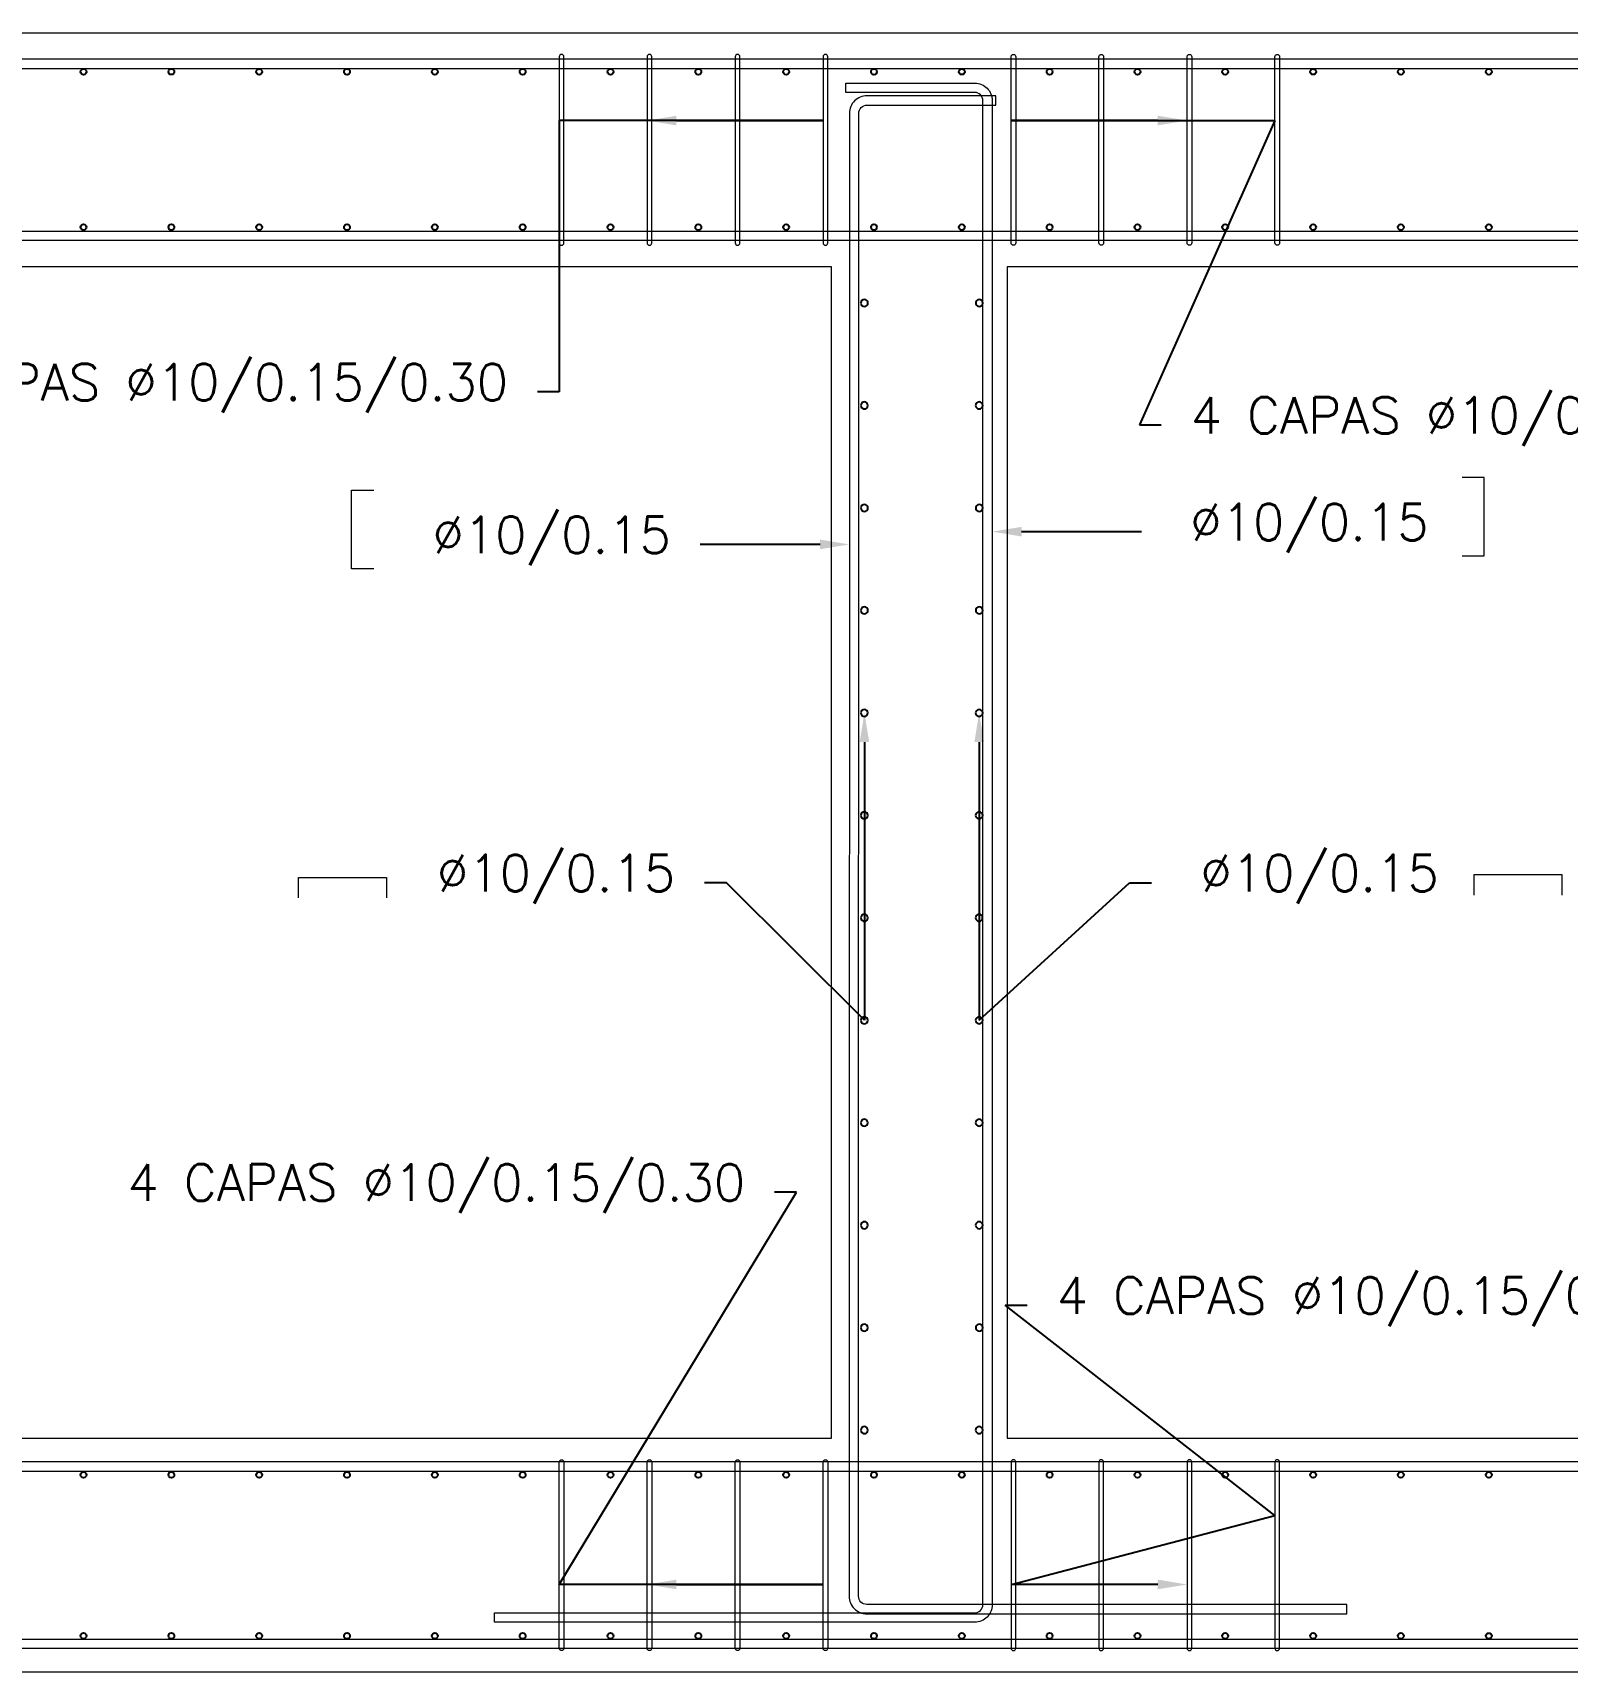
# Model space of a CAD drawing. Header units: metres. Extents: x 1291 to 1536, y 1774 to 1932.
# Drawn here: x 1347.952 to 1350.573, y 1790.194 to 1792.994 of the extents above; entities that cross this region are included whole.
import ezdxf
from ezdxf import colors
from ezdxf.entities.mleader import LeaderData, LeaderLine
from ezdxf.math import Vec2, Vec3

# ---------------------------------------------------------------- set-up
doc = ezdxf.new("R2010")
doc.units = ezdxf.units.M
doc.layers.add('Des', color=4, linetype='Continuous', lineweight=20)
doc.layers.add('YPSOM_ARMADURAS', color=164, linetype='Continuous')
doc.styles.add('YPSOM-TEXTO', font='romans.shx')

# ---------------------------------------------------------------- blocks, each defined once
blk = doc.blocks.new('*U142')
at = {"layer": 'YPSOM_ARMADURAS'}
blk.add_circle((0, 0), 0.005, dxfattribs=at)
blk = doc.blocks.new('*U143')
at = {"layer": 'Des', "color": 0, "linetype": 'ByBlock', "lineweight": -2, "transparency": 16777216}
for p in [(-2.3364, -1.3532), (-2.4662, -1.4284), (-2.596, -1.5035), (-2.7258, -1.5787), (-2.8556, -1.6539), (-2.9854, -1.7291), (-3.1152, -1.8042), (-3.245, -1.8794), (-3.3748, -1.9546), (-3.5046, -2.0298), (-3.6344, -2.105), (-3.7642, -2.1801), (-3.894, -2.2553), (-4.0238, -2.3305), (-4.1536, -2.4057), (-4.2834, -2.4808), (-4.4133, -2.556)]:
    blk.add_blockref('*U142', p, dxfattribs=at)
blk = doc.blocks.new('*U138')
at = {"layer": 'YPSOM_ARMADURAS'}
blk.add_circle((0, 0), 0.005, dxfattribs=at)
blk = doc.blocks.new('*U139')
at = {"layer": 'Des', "color": 0, "linetype": 'ByBlock', "lineweight": -2, "transparency": 16777216}
for p in [(-2.3364, -1.3532), (-2.4662, -1.4284), (-2.596, -1.5035), (-2.7258, -1.5787), (-2.8556, -1.6539), (-2.9854, -1.7291), (-3.1152, -1.8042), (-3.245, -1.8794), (-3.3748, -1.9546), (-3.5046, -2.0298), (-3.6344, -2.105), (-3.7642, -2.1801), (-3.894, -2.2553), (-4.0238, -2.3305), (-4.1536, -2.4057), (-4.2834, -2.4808), (-4.4133, -2.556)]:
    blk.add_blockref('*U138', p, dxfattribs=at)
blk = doc.blocks.new('*U140')
at = {"layer": 'YPSOM_ARMADURAS'}
blk.add_circle((0, 0), 0.005, dxfattribs=at)
blk = doc.blocks.new('*U141')
at = {"layer": 'Des', "color": 0, "linetype": 'ByBlock', "lineweight": -2, "transparency": 16777216}
for p in [(-2.3364, -1.3532), (-2.4662, -1.4284), (-2.596, -1.5035), (-2.7258, -1.5787), (-2.8556, -1.6539), (-2.9854, -1.7291), (-3.1152, -1.8042), (-3.245, -1.8794), (-3.3748, -1.9546), (-3.5046, -2.0298), (-3.6344, -2.105), (-3.7642, -2.1801), (-3.894, -2.2553), (-4.0238, -2.3305), (-4.1536, -2.4057), (-4.2834, -2.4808), (-4.4133, -2.556)]:
    blk.add_blockref('*U140', p, dxfattribs=at)
blk = doc.blocks.new('*U210')
at = {"layer": 'YPSOM_ARMADURAS'}
blk.add_circle((0, 0), 0.005, dxfattribs=at)
blk = doc.blocks.new('*U211')
at = {"layer": 'Des', "color": 0, "linetype": 'ByBlock', "lineweight": -2, "transparency": 16777216}
for p in [(-2.3364, -1.3532), (-2.4662, -1.4284), (-2.596, -1.5035), (-2.7258, -1.5787), (-2.8556, -1.6539), (-2.9854, -1.7291), (-3.1152, -1.8042), (-3.245, -1.8794), (-3.3748, -1.9546), (-3.5046, -2.0298), (-3.6344, -2.105), (-3.7642, -2.1801), (-3.894, -2.2553), (-4.0238, -2.3305), (-4.1536, -2.4057), (-4.2834, -2.4808), (-4.4133, -2.556)]:
    blk.add_blockref('*U210', p, dxfattribs=at)
blk = doc.blocks.new('*U208')
at = {"layer": 'YPSOM_ARMADURAS'}
blk.add_circle((0, 0), 0.006, dxfattribs=at)
blk = doc.blocks.new('*U209')
at = {"layer": 'Des', "color": 0, "linetype": 'ByBlock', "lineweight": -2, "transparency": 16777216}
for p in [(0, 0), (0.0877, -0.1514), (0.1754, -0.3029), (0.2631, -0.4543), (0.3508, -0.6057), (0.4385, -0.7572), (0.5262, -0.9086), (0.6139, -1.06), (0.7017, -1.2115), (0.7894, -1.3629), (0.8771, -1.5144), (0.9648, -1.6658)]:
    blk.add_blockref('*U208', p, dxfattribs=at)
blk = doc.blocks.new('*U128')
at = {"layer": 'YPSOM_ARMADURAS'}
blk.add_circle((0, 0), 0.006, dxfattribs=at)
blk = doc.blocks.new('*U129')
at = {"layer": 'Des', "color": 0, "linetype": 'ByBlock', "lineweight": -2, "transparency": 16777216}
for p in [(0, 0), (0.0877, -0.1514), (0.1754, -0.3029), (0.2631, -0.4543), (0.3508, -0.6057), (0.4385, -0.7572), (0.5262, -0.9086), (0.6139, -1.06), (0.7017, -1.2115), (0.7894, -1.3629), (0.8771, -1.5144), (0.9648, -1.6658)]:
    blk.add_blockref('*U128', p, dxfattribs=at)
blk = doc.blocks.new('*U196')
at = {"layer": 'YPSOM_ARMADURAS'}
blk.add_circle((0, 0), 0.005, dxfattribs=at)
blk = doc.blocks.new('*U197')
at = {"layer": 'Des', "color": 0, "linetype": 'ByBlock', "lineweight": -2, "transparency": 16777216}
for p in [(-2.3364, -1.3532), (-2.4662, -1.4284), (-2.596, -1.5035), (-2.7258, -1.5787), (-2.8556, -1.6539), (-2.9854, -1.7291), (-3.1152, -1.8042), (-3.245, -1.8794), (-3.3748, -1.9546), (-3.5046, -2.0298), (-3.6344, -2.105), (-3.7642, -2.1801), (-3.894, -2.2553), (-4.0238, -2.3305), (-4.1536, -2.4057), (-4.2834, -2.4808), (-4.4133, -2.556)]:
    blk.add_blockref('*U196', p, dxfattribs=at)
blk = doc.blocks.new('*U188')
at = {"layer": 'YPSOM_ARMADURAS'}
blk.add_circle((0, 0), 0.005, dxfattribs=at)
blk = doc.blocks.new('*U189')
at = {"layer": 'Des', "color": 0, "linetype": 'ByBlock', "lineweight": -2, "transparency": 16777216}
for p in [(-2.3364, -1.3532), (-2.4662, -1.4284), (-2.596, -1.5035), (-2.7258, -1.5787), (-2.8556, -1.6539), (-2.9854, -1.7291), (-3.1152, -1.8042), (-3.245, -1.8794), (-3.3748, -1.9546), (-3.5046, -2.0298), (-3.6344, -2.105), (-3.7642, -2.1801), (-3.894, -2.2553), (-4.0238, -2.3305), (-4.1536, -2.4057), (-4.2834, -2.4808), (-4.4133, -2.556)]:
    blk.add_blockref('*U188', p, dxfattribs=at)
blk = doc.blocks.new('*U194')
at = {"layer": 'YPSOM_ARMADURAS'}
blk.add_circle((0, 0), 0.005, dxfattribs=at)
blk = doc.blocks.new('*U195')
at = {"layer": 'Des', "color": 0, "linetype": 'ByBlock', "lineweight": -2, "transparency": 16777216}
for p in [(-2.3364, -1.3532), (-2.4662, -1.4284), (-2.596, -1.5035), (-2.7258, -1.5787), (-2.8556, -1.6539), (-2.9854, -1.7291), (-3.1152, -1.8042), (-3.245, -1.8794), (-3.3748, -1.9546), (-3.5046, -2.0298), (-3.6344, -2.105), (-3.7642, -2.1801), (-3.894, -2.2553), (-4.0238, -2.3305), (-4.1536, -2.4057), (-4.2834, -2.4808), (-4.4133, -2.556)]:
    blk.add_blockref('*U194', p, dxfattribs=at)
blk = doc.blocks.new('*U192')
at = {"layer": 'YPSOM_ARMADURAS'}
blk.add_circle((0, 0), 0.005, dxfattribs=at)
blk = doc.blocks.new('*U193')
at = {"layer": 'Des', "color": 0, "linetype": 'ByBlock', "lineweight": -2, "transparency": 16777216}
for p in [(-2.3364, -1.3532), (-2.4662, -1.4284), (-2.596, -1.5035), (-2.7258, -1.5787), (-2.8556, -1.6539), (-2.9854, -1.7291), (-3.1152, -1.8042), (-3.245, -1.8794), (-3.3748, -1.9546), (-3.5046, -2.0298), (-3.6344, -2.105), (-3.7642, -2.1801), (-3.894, -2.2553), (-4.0238, -2.3305), (-4.1536, -2.4057), (-4.2834, -2.4808), (-4.4133, -2.556)]:
    blk.add_blockref('*U192', p, dxfattribs=at)
blk = doc.blocks.new('*U190')
at = {"layer": 'YPSOM_ARMADURAS'}
blk.add_circle((0, 0), 0.006, dxfattribs=at)
blk = doc.blocks.new('*U191')
at = {"layer": 'Des', "color": 0, "linetype": 'ByBlock', "lineweight": -2, "transparency": 16777216}
for p in [(0, 0), (0.0877, -0.1514), (0.1754, -0.3029), (0.2631, -0.4543), (0.3508, -0.6057), (0.4385, -0.7572), (0.5262, -0.9086), (0.6139, -1.06), (0.7017, -1.2115), (0.7894, -1.3629), (0.8771, -1.5144), (0.9648, -1.6658)]:
    blk.add_blockref('*U190', p, dxfattribs=at)
blk = doc.blocks.new('*U178')
at = {"layer": 'YPSOM_ARMADURAS'}
blk.add_circle((0, 0), 0.006, dxfattribs=at)
blk = doc.blocks.new('*U179')
at = {"layer": 'Des', "color": 0, "linetype": 'ByBlock', "lineweight": -2, "transparency": 16777216}
for p in [(0, 0), (0.0877, -0.1514), (0.1754, -0.3029), (0.2631, -0.4543), (0.3508, -0.6057), (0.4385, -0.7572), (0.5262, -0.9086), (0.6139, -1.06), (0.7017, -1.2115), (0.7894, -1.3629), (0.8771, -1.5144), (0.9648, -1.6658)]:
    blk.add_blockref('*U178', p, dxfattribs=at)

msp = doc.modelspace()

# ---------------------------------------------------------------- linework, layer by layer
at = {"layer": 'Des', "color": 9, "elevation": 40.44465}
for points in [[(1345.01682, 1792.99446), (1362.51682, 1792.99446), (1362.51682, 1790.19446), (1345.01682, 1790.19446)], [(1345.01682, 1792.99446), (1362.51682, 1792.99446), (1362.51682, 1790.19446), (1345.01682, 1790.19446)], [(1349.31682, 1790.59446), (1349.31682, 1792.59446), (1345.31682, 1792.59446), (1345.31682, 1790.59446)], [(1349.31682, 1790.59446), (1349.31682, 1792.59446), (1345.31682, 1792.59446), (1345.31682, 1790.59446)], [(1353.61682, 1790.59446), (1353.61682, 1792.59446), (1349.61682, 1792.59446), (1349.61682, 1790.59446)], [(1353.61682, 1790.59446), (1353.61682, 1792.59446), (1349.61682, 1792.59446), (1349.61682, 1790.59446)]]:
    msp.add_lwpolyline(points, close=True, dxfattribs=at)
for points in [[(1348.8597, 1792.63554), (1348.8597, 1792.95354, 1), (1348.8517, 1792.95354), (1348.8517, 1792.63554, 1)], [(1348.8597, 1792.63554), (1348.8597, 1792.95354, 1), (1348.8517, 1792.95354), (1348.8517, 1792.63554, 1)], [(1349.0097, 1792.63554), (1349.0097, 1792.95354, 1), (1349.0017, 1792.95354), (1349.0017, 1792.63554, 1)], [(1349.0097, 1792.63554), (1349.0097, 1792.95354, 1), (1349.0017, 1792.95354), (1349.0017, 1792.63554, 1)], [(1349.16031, 1792.63546), (1349.16031, 1792.95346, 1), (1349.15231, 1792.95346), (1349.15231, 1792.63546, 1)], [(1349.16031, 1792.63546), (1349.16031, 1792.95346, 1), (1349.15231, 1792.95346), (1349.15231, 1792.63546, 1)], [(1349.31031, 1792.63546), (1349.31031, 1792.95346, 1), (1349.30231, 1792.95346), (1349.30231, 1792.63546, 1)], [(1349.31031, 1792.63546), (1349.31031, 1792.95346, 1), (1349.30231, 1792.95346), (1349.30231, 1792.63546, 1)], [(1349.62332, 1792.63546), (1349.62332, 1792.95346, -1), (1349.63132, 1792.95346), (1349.63132, 1792.63546, -1)], [(1349.62332, 1792.63546), (1349.62332, 1792.95346, -1), (1349.63132, 1792.95346), (1349.63132, 1792.63546, -1)], [(1349.77332, 1792.63546), (1349.77332, 1792.95346, -1), (1349.78132, 1792.95346), (1349.78132, 1792.63546, -1)], [(1349.77332, 1792.63546), (1349.77332, 1792.95346, -1), (1349.78132, 1792.95346), (1349.78132, 1792.63546, -1)], [(1349.92393, 1792.63554), (1349.92393, 1792.95354, -1), (1349.93193, 1792.95354), (1349.93193, 1792.63554, -1)], [(1349.92393, 1792.63554), (1349.92393, 1792.95354, -1), (1349.93193, 1792.95354), (1349.93193, 1792.63554, -1)], [(1350.07393, 1792.63554), (1350.07393, 1792.95354, -1), (1350.08193, 1792.95354), (1350.08193, 1792.63554, -1)], [(1350.07393, 1792.63554), (1350.07393, 1792.95354, -1), (1350.08193, 1792.95354), (1350.08193, 1792.63554, -1)], [(1356.86682, 1792.93346), (1356.86682, 1792.94946), (1345.09182, 1792.94946, 0.4142136), (1345.06182, 1792.91946), (1345.06182, 1792.59946), (1345.07782, 1792.59946), (1345.07782, 1792.91946, -0.4142136), (1345.09182, 1792.93346)], [(1356.86682, 1792.93346), (1356.86682, 1792.94946), (1345.09182, 1792.94946, 0.4142136), (1345.06182, 1792.91946), (1345.06182, 1792.59946), (1345.07782, 1792.59946), (1345.07782, 1792.91946, -0.4142136), (1345.09182, 1792.93346)], [(1362.39802, 1792.90563), (1362.39802, 1792.66946, -0.4142136), (1362.36802, 1792.63946), (1345.14021, 1792.63946, -0.4142136), (1345.11021, 1792.66946), (1345.11021, 1792.89621), (1345.12621, 1792.89621), (1345.12621, 1792.66946, 0.4142136), (1345.14021, 1792.65546), (1362.36802, 1792.65546, 0.4142136), (1362.38202, 1792.66946), (1362.38202, 1792.90563)], [(1362.39802, 1792.90563), (1362.39802, 1792.66946, -0.4142136), (1362.36802, 1792.63946), (1345.14021, 1792.63946, -0.4142136), (1345.11021, 1792.66946), (1345.11021, 1792.89621), (1345.12621, 1792.89621), (1345.12621, 1792.66946, 0.4142136), (1345.14021, 1792.65546), (1362.36802, 1792.65546, 0.4142136), (1362.38202, 1792.66946), (1362.38202, 1792.90563)], [(1350.19682, 1790.31017), (1349.37682, 1790.31017, -0.4142136), (1349.36282, 1790.32417), (1349.36313, 1792.85696, -0.4142136), (1349.37713, 1792.87096), (1349.59713, 1792.87096), (1349.59713, 1792.88696), (1349.37713, 1792.88696, 0.4142136), (1349.34713, 1792.85696), (1349.34682, 1790.32417, 0.4142136), (1349.37682, 1790.29417), (1350.19682, 1790.29417)], [(1350.19682, 1790.31017), (1349.37682, 1790.31017, -0.4142136), (1349.36282, 1790.32417), (1349.36313, 1792.85696, -0.4142136), (1349.37713, 1792.87096), (1349.59713, 1792.87096), (1349.59713, 1792.88696), (1349.37713, 1792.88696, 0.4142136), (1349.34713, 1792.85696), (1349.34682, 1790.32417, 0.4142136), (1349.37682, 1790.29417), (1350.19682, 1790.29417)], [(1352.34182, 1790.251), (1352.34182, 1790.235), (1345.09204, 1790.235, -0.4142136), (1345.06204, 1790.265), (1345.06204, 1792.04446), (1345.07804, 1792.04446), (1345.07804, 1790.265, 0.4142136), (1345.09204, 1790.251)], [(1352.34182, 1790.251), (1352.34182, 1790.235), (1345.09204, 1790.235, -0.4142136), (1345.06204, 1790.265), (1345.06204, 1792.04446), (1345.07804, 1792.04446), (1345.07804, 1790.265, 0.4142136), (1345.09204, 1790.251)], [(1362.44285, 1790.23419), (1362.44285, 1790.52378, 0.4142136), (1362.41285, 1790.55378), (1345.11544, 1790.55378, 0.4142136), (1345.08544, 1790.52378), (1345.08544, 1790.23498), (1345.10144, 1790.23498), (1345.10144, 1790.52378, -0.4142136), (1345.11544, 1790.53778), (1362.41285, 1790.53778, -0.4142136), (1362.42685, 1790.52378), (1362.42685, 1790.23419)], [(1362.44285, 1790.23419), (1362.44285, 1790.52378, 0.4142136), (1362.41285, 1790.55378), (1345.11544, 1790.55378, 0.4142136), (1345.08544, 1790.52378), (1345.08544, 1790.23498), (1345.10144, 1790.23498), (1345.10144, 1790.52378, -0.4142136), (1345.11544, 1790.53778), (1362.41285, 1790.53778, -0.4142136), (1362.42685, 1790.52378), (1362.42685, 1790.23419)], [(1348.8597, 1790.55338), (1348.8597, 1790.23538, -1), (1348.8517, 1790.23538), (1348.8517, 1790.55338, -1)], [(1348.8597, 1790.55338), (1348.8597, 1790.23538, -1), (1348.8517, 1790.23538), (1348.8517, 1790.55338, -1)], [(1349.0097, 1790.55338), (1349.0097, 1790.23538, -1), (1349.0017, 1790.23538), (1349.0017, 1790.55338, -1)], [(1349.0097, 1790.55338), (1349.0097, 1790.23538, -1), (1349.0017, 1790.23538), (1349.0017, 1790.55338, -1)], [(1349.16031, 1790.55346), (1349.16031, 1790.23546, -1), (1349.15231, 1790.23546), (1349.15231, 1790.55346, -1)], [(1349.16031, 1790.55346), (1349.16031, 1790.23546, -1), (1349.15231, 1790.23546), (1349.15231, 1790.55346, -1)], [(1349.31031, 1790.55346), (1349.31031, 1790.23546, -1), (1349.30231, 1790.23546), (1349.30231, 1790.55346, -1)], [(1349.31031, 1790.55346), (1349.31031, 1790.23546, -1), (1349.30231, 1790.23546), (1349.30231, 1790.55346, -1)], [(1349.62332, 1790.55346), (1349.62332, 1790.23546, 1), (1349.63132, 1790.23546), (1349.63132, 1790.55346, 1)], [(1349.62332, 1790.55346), (1349.62332, 1790.23546, 1), (1349.63132, 1790.23546), (1349.63132, 1790.55346, 1)], [(1349.77332, 1790.55346), (1349.77332, 1790.23546, 1), (1349.78132, 1790.23546), (1349.78132, 1790.55346, 1)], [(1349.77332, 1790.55346), (1349.77332, 1790.23546, 1), (1349.78132, 1790.23546), (1349.78132, 1790.55346, 1)], [(1349.92393, 1790.55338), (1349.92393, 1790.23538, 1), (1349.93193, 1790.23538), (1349.93193, 1790.55338, 1)], [(1349.92393, 1790.55338), (1349.92393, 1790.23538, 1), (1349.93193, 1790.23538), (1349.93193, 1790.55338, 1)], [(1350.07393, 1790.55338), (1350.07393, 1790.23538, 1), (1350.08193, 1790.23538), (1350.08193, 1790.55338, 1)], [(1350.07393, 1790.55338), (1350.07393, 1790.23538, 1), (1350.08193, 1790.23538), (1350.08193, 1790.55338, 1)]]:
    msp.add_lwpolyline(points, format="xyb", close=True, dxfattribs=at)
msp.add_lwpolyline([(1349.34123, 1792.89252), (1349.34123, 1792.90852), (1349.56123, 1792.90852, -0.4142136), (1349.59123, 1792.87852), (1349.59123, 1790.30987, -0.4142136), (1349.56123, 1790.27987), (1348.74123, 1790.27987), (1348.74123, 1790.29587), (1349.56123, 1790.29587, 0.4142136), (1349.57523, 1790.30987), (1349.57523, 1792.87852, 0.4142136), (1349.56123, 1792.89252), (1349.34123, 1792.89252)], format="xyb", dxfattribs=at)
msp.add_lwpolyline([(1349.34123, 1792.89252), (1349.34123, 1792.90852), (1349.56123, 1792.90852, -0.4142136), (1349.59123, 1792.87852), (1349.59123, 1790.30987, -0.4142136), (1349.56123, 1790.27987), (1348.74123, 1790.27987), (1348.74123, 1790.29587), (1349.56123, 1790.29587, 0.4142136), (1349.57523, 1790.30987), (1349.57523, 1792.87852, 0.4142136), (1349.56123, 1792.89252), (1349.34123, 1792.89252)], format="xyb", dxfattribs=at)
at = {"layer": 'Des', "color": 9, "elevation": 76.49915}
for points in [[(1350.39369, 1792.10093), (1350.43154, 1792.10093), (1350.43154, 1792.23521), (1350.39369, 1792.23521)], [(1350.39369, 1792.10093), (1350.43154, 1792.10093), (1350.43154, 1792.23521), (1350.39369, 1792.23521)], [(1348.53474, 1792.07913), (1348.49689, 1792.07913), (1348.49689, 1792.21341), (1348.53474, 1792.21341)], [(1348.53474, 1792.07913), (1348.49689, 1792.07913), (1348.49689, 1792.21341), (1348.53474, 1792.21341)], [(1350.41402, 1791.52161), (1350.41402, 1791.55661), (1350.56402, 1791.55661), (1350.56402, 1791.52161)], [(1350.41402, 1791.52161), (1350.41402, 1791.55661), (1350.56402, 1791.55661), (1350.56402, 1791.52161)], [(1348.40631, 1791.51675), (1348.40631, 1791.55175), (1348.55631, 1791.55175), (1348.55631, 1791.51675)], [(1348.40631, 1791.51675), (1348.40631, 1791.55175), (1348.55631, 1791.55175), (1348.55631, 1791.51675)]]:
    msp.add_lwpolyline(points, dxfattribs=at)

# ---------------------------------------------------------------- block references
at = {"layer": 'Des', "color": 9, "rotation": 149.9219293539946}
for name, p in [('*U141', (1345.33915, 1792.92789, 40.44465)), ('*U195', (1345.33915, 1792.92789, 40.44465)), ('*U211', (1345.33915, 1792.66242, 40.44465)), ('*U193', (1345.33915, 1792.66242, 40.44465)), ('*U143', (1345.33915, 1790.53146, 40.44465)), ('*U197', (1345.33915, 1790.53146, 40.44465)), ('*U139', (1345.33915, 1790.25646, 40.44465)), ('*U189', (1345.33915, 1790.25646, 40.44465))]:
    msp.add_blockref(name, p, dxfattribs=at)
at = {"layer": 'Des', "color": 9, "xscale": -1, "rotation": 210.0780705469837}
for name, p in [('*U129', (1349.37282, 1790.60792, 40.44465)), ('*U179', (1349.37282, 1790.60792, 40.44465)), ('*U209', (1349.56882, 1790.60793, 40.44465)), ('*U191', (1349.56882, 1790.60793, 40.44465))]:
    msp.add_blockref(name, p, dxfattribs=at)

# ---------------------------------------------------------------- leaders
at = {"layer": 'Des', "color": 9}
ml = msp.add_multileader_mtext('Standard', dxfattribs=at)
ml.set_content('4 CAPAS Ø10/0.15/0.30', color=2, style='YPSOM-TEXTO')
ml.set_leader_properties(color=1)
ml.build(insert=Vec2(0, 0))
ml.multileader.update_dxf_attribs({"text_left_attachment_type": 2, "text_right_attachment_type": 2, "dogleg_length": 1.5, "arrow_head_size": 0.05, "scale": 0.025})
ctx = ml.context
ctx.base_point, ctx.scale, ctx.char_height, ctx.arrow_head_size, ctx.landing_gap_size, ctx.plane_origin, ctx.plane_x_axis, ctx.plane_y_axis = Vec3(1347.52372, 1792.38142, 40.44465), 0.025, 0.0625, 0.05, 0.05, Vec3(1354.6017, 1792.74454, 40.44465), Vec3(1, 0, 0), Vec3(0, 1, 0)
ctx.left_attachment, ctx.right_attachment, ctx.text_align_type = 2, 2, 2
notes = []
notes.append((ctx, [(1, (1, 1, 0), (1348.8517, 1792.38142, 40.44465), (-1, 0, 0), 0.0375, [(2, [(1349.0017, 1792.84454, 40.44465), (1349.1517, 1792.84454, 40.44465), (1349.3017, 1792.84454, 40.44465), (1348.8517, 1792.84454, 40.44465)], 0, [])])]))
ctx.mtext.insert, ctx.mtext.text_direction, ctx.mtext.alignment, ctx.mtext.flow_direction = Vec3(1348.7642, 1792.42904, 40.44465), Vec3(1, 0, 0), 3, 5
ml = msp.add_multileader_mtext('Standard', dxfattribs=at)
ml.set_content('4 CAPAS Ø10/0.15/0.30', color=2, style='YPSOM-TEXTO')
ml.set_leader_properties(color=1)
ml.build(insert=Vec2(0, 0))
ml.multileader.update_dxf_attribs({"text_left_attachment_type": 2, "text_right_attachment_type": 2, "dogleg_length": 1.5, "arrow_head_size": 0.05, "scale": 0.025})
ctx = ml.context
ctx.base_point, ctx.scale, ctx.char_height, ctx.arrow_head_size, ctx.landing_gap_size, ctx.plane_origin, ctx.plane_x_axis, ctx.plane_y_axis = Vec3(1347.52372, 1792.38142, 40.44465), 0.025, 0.0625, 0.05, 0.05, Vec3(1354.6017, 1792.74454, 40.44465), Vec3(1, 0, 0), Vec3(0, 1, 0)
ctx.left_attachment, ctx.right_attachment, ctx.text_align_type = 2, 2, 2
notes.append((ctx, [(1, (1, 1, 0), (1348.8517, 1792.38142, 40.44465), (-1, 0, 0), 0.0375, [(2, [(1349.0017, 1792.84454, 40.44465), (1349.1517, 1792.84454, 40.44465), (1349.3017, 1792.84454, 40.44465), (1348.8517, 1792.84454, 40.44465)], 0, [])])]))
ctx.mtext.insert, ctx.mtext.text_direction, ctx.mtext.alignment, ctx.mtext.flow_direction = Vec3(1348.7642, 1792.42904, 40.44465), Vec3(1, 0, 0), 3, 5
ml = msp.add_multileader_mtext('Standard', dxfattribs=at)
ml.set_content('4 CAPAS Ø10/0.15/0.30', color=2, style='YPSOM-TEXTO')
ml.set_leader_properties(color=1)
ml.build(insert=Vec2(0, 0))
ml.multileader.update_dxf_attribs({"text_left_attachment_type": 2, "text_right_attachment_type": 2, "dogleg_length": 1.5, "arrow_head_size": 0.05, "scale": 0.025})
ctx = ml.context
ctx.base_point, ctx.scale, ctx.char_height, ctx.arrow_head_size, ctx.landing_gap_size, ctx.plane_origin, ctx.plane_x_axis, ctx.plane_y_axis = Vec3(1349.87987, 1792.32478, 40.44465), 0.025, 0.0625, 0.05, 0.05, Vec3(1354.92393, 1792.74462, 40.44465), Vec3(1, 0, 0), Vec3(0, 1, 0)
ctx.left_attachment, ctx.right_attachment = 2, 2
notes.append((ctx, [(1, (1, 1, 0), (1349.84237, 1792.32478, 40.44465), (1, 0, 0), 0.0375, [(2, [(1349.92393, 1792.84462, 40.44465), (1349.77393, 1792.84462, 40.44465), (1349.62393, 1792.84462, 40.44465), (1350.07393, 1792.84462, 40.44465)], 0, [])])]))
ctx.mtext.insert, ctx.mtext.text_direction, ctx.mtext.rotation, ctx.mtext.flow_direction = Vec3(1349.92987, 1792.3724, 40.44465), Vec3(1, 0, 0), 6.2831853, 5
ml = msp.add_multileader_mtext('Standard', dxfattribs=at)
ml.set_content('4 CAPAS Ø10/0.15/0.30', color=2, style='YPSOM-TEXTO')
ml.set_leader_properties(color=1)
ml.build(insert=Vec2(0, 0))
ml.multileader.update_dxf_attribs({"text_left_attachment_type": 2, "text_right_attachment_type": 2, "dogleg_length": 1.5, "arrow_head_size": 0.05, "scale": 0.025})
ctx = ml.context
ctx.base_point, ctx.scale, ctx.char_height, ctx.arrow_head_size, ctx.landing_gap_size, ctx.plane_origin, ctx.plane_x_axis, ctx.plane_y_axis = Vec3(1349.87987, 1792.32478, 40.44465), 0.025, 0.0625, 0.05, 0.05, Vec3(1354.92393, 1792.74462, 40.44465), Vec3(1, 0, 0), Vec3(0, 1, 0)
ctx.left_attachment, ctx.right_attachment = 2, 2
notes.append((ctx, [(1, (1, 1, 0), (1349.84237, 1792.32478, 40.44465), (1, 0, 0), 0.0375, [(2, [(1349.92393, 1792.84462, 40.44465), (1349.77393, 1792.84462, 40.44465), (1349.62393, 1792.84462, 40.44465), (1350.07393, 1792.84462, 40.44465)], 0, [])])]))
ctx.mtext.insert, ctx.mtext.text_direction, ctx.mtext.rotation, ctx.mtext.flow_direction = Vec3(1349.92987, 1792.3724, 40.44465), Vec3(1, 0, 0), 6.2831853, 5
ml = msp.add_multileader_mtext('Standard', dxfattribs=at)
ml.set_content('Ø10/0.15', color=2, style='YPSOM-TEXTO')
ml.set_leader_properties(color=1)
ml.build(insert=Vec2(0, 0))
ml.multileader.update_dxf_attribs({"text_left_attachment_type": 2, "text_right_attachment_type": 2, "dogleg_length": 1.5, "arrow_head_size": 0.05, "scale": 0.025})
ctx = ml.context
ctx.base_point, ctx.scale, ctx.char_height, ctx.arrow_head_size, ctx.landing_gap_size, ctx.plane_origin, ctx.plane_x_axis, ctx.plane_y_axis = Vec3(1349.84602, 1792.14244, 40.44465), 0.025, 0.0625, 0.05, 0.05, Vec3(1354.89123, 1792.14244, 40.44465), Vec3(1, 0, 0), Vec3(0, 1, 0)
ctx.left_attachment, ctx.right_attachment, ctx.text_align_type = 2, 2, 2
notes.append((ctx, [(0, (1, 1, 0), (1349.80852, 1792.14244, 40.44465), (1, 0, 0), 0.0375, [(0, [(1349.59123, 1792.14244, 40.44465)], 0, [])])]))
ctx.mtext.insert, ctx.mtext.text_direction, ctx.mtext.alignment, ctx.mtext.flow_direction = Vec3(1350.3365, 1792.19006, 40.44465), Vec3(1, 0, 0), 3, 5
ml = msp.add_multileader_mtext('Standard', dxfattribs=at)
ml.set_content('Ø10/0.15', color=2, style='YPSOM-TEXTO')
ml.set_leader_properties(color=1)
ml.build(insert=Vec2(0, 0))
ml.multileader.update_dxf_attribs({"text_left_attachment_type": 2, "text_right_attachment_type": 2, "dogleg_length": 1.5, "arrow_head_size": 0.05, "scale": 0.025})
ctx = ml.context
ctx.base_point, ctx.scale, ctx.char_height, ctx.arrow_head_size, ctx.landing_gap_size, ctx.plane_origin, ctx.plane_x_axis, ctx.plane_y_axis = Vec3(1349.84602, 1792.14244, 40.44465), 0.025, 0.0625, 0.05, 0.05, Vec3(1354.89123, 1792.14244, 40.44465), Vec3(1, 0, 0), Vec3(0, 1, 0)
ctx.left_attachment, ctx.right_attachment, ctx.text_align_type = 2, 2, 2
notes.append((ctx, [(0, (1, 1, 0), (1349.80852, 1792.14244, 40.44465), (1, 0, 0), 0.0375, [(0, [(1349.59123, 1792.14244, 40.44465)], 0, [])])]))
ctx.mtext.insert, ctx.mtext.text_direction, ctx.mtext.alignment, ctx.mtext.flow_direction = Vec3(1350.3365, 1792.19006, 40.44465), Vec3(1, 0, 0), 3, 5
ml = msp.add_multileader_mtext('Standard', dxfattribs=at)
ml.set_content('Ø10/0.15', color=2, style='YPSOM-TEXTO')
ml.set_leader_properties(color=1)
ml.build(insert=Vec2(0, 0))
ml.multileader.update_dxf_attribs({"text_left_attachment_type": 2, "text_right_attachment_type": 2, "dogleg_length": 1.5, "arrow_head_size": 0.05, "scale": 0.025})
ctx = ml.context
ctx.base_point, ctx.scale, ctx.char_height, ctx.arrow_head_size, ctx.landing_gap_size, ctx.plane_origin, ctx.plane_x_axis, ctx.plane_y_axis = Vec3(1348.55177, 1792.12064, 40.44465), 0.025, 0.0625, 0.05, 0.05, Vec3(1354.64704, 1792.12064, 40.44465), Vec3(1, 0, 0), Vec3(0, 1, 0)
ctx.left_attachment, ctx.right_attachment, ctx.text_align_type = 2, 2, 2
notes.append((ctx, [(0, (1, 1, 0), (1349.12975, 1792.12064, 40.44465), (-1, 0, 0), 0.0375, [(0, [(1349.34704, 1792.12064, 40.44465)], 0, [])])]))
ctx.mtext.insert, ctx.mtext.text_direction, ctx.mtext.rotation, ctx.mtext.alignment, ctx.mtext.flow_direction = Vec3(1349.04225, 1792.16826, 40.44465), Vec3(1, 0, 0), 6.2831853, 3, 5
ml = msp.add_multileader_mtext('Standard', dxfattribs=at)
ml.set_content('Ø10/0.15', color=2, style='YPSOM-TEXTO')
ml.set_leader_properties(color=1)
ml.build(insert=Vec2(0, 0))
ml.multileader.update_dxf_attribs({"text_left_attachment_type": 2, "text_right_attachment_type": 2, "dogleg_length": 1.5, "arrow_head_size": 0.05, "scale": 0.025})
ctx = ml.context
ctx.base_point, ctx.scale, ctx.char_height, ctx.arrow_head_size, ctx.landing_gap_size, ctx.plane_origin, ctx.plane_x_axis, ctx.plane_y_axis = Vec3(1348.55177, 1792.12064, 40.44465), 0.025, 0.0625, 0.05, 0.05, Vec3(1354.64704, 1792.12064, 40.44465), Vec3(1, 0, 0), Vec3(0, 1, 0)
ctx.left_attachment, ctx.right_attachment, ctx.text_align_type = 2, 2, 2
notes.append((ctx, [(0, (1, 1, 0), (1349.12975, 1792.12064, 40.44465), (-1, 0, 0), 0.0375, [(0, [(1349.34704, 1792.12064, 40.44465)], 0, [])])]))
ctx.mtext.insert, ctx.mtext.text_direction, ctx.mtext.rotation, ctx.mtext.alignment, ctx.mtext.flow_direction = Vec3(1349.04225, 1792.16826, 40.44465), Vec3(1, 0, 0), 6.2831853, 3, 5
ml = msp.add_multileader_mtext('Standard', dxfattribs=at)
ml.set_content('Ø10/0.15', color=2, style='YPSOM-TEXTO')
ml.set_leader_properties(color=1)
ml.build(insert=Vec2(0, 0))
ml.multileader.update_dxf_attribs({"text_left_attachment_type": 2, "text_right_attachment_type": 2, "dogleg_length": 1.5, "arrow_head_size": 0.05, "scale": 0.025})
ctx = ml.context
ctx.base_point, ctx.scale, ctx.char_height, ctx.arrow_head_size, ctx.landing_gap_size, ctx.plane_origin, ctx.plane_x_axis, ctx.plane_y_axis = Vec3(1348.55934, 1791.54293, 40.44465), 0.025, 0.0625, 0.05, 0.05, Vec3(1354.69431, 1791.83293, 40.44465), Vec3(1, 0, 0), Vec3(0, 1, 0)
ctx.left_attachment, ctx.right_attachment, ctx.text_align_type = 2, 2, 2
notes.append((ctx, [(0, (1, 1, 0), (1349.13732, 1791.54293, 40.44465), (-1, 0, 0), 0.0375, [(1, [(1349.37282, 1791.83292, 40.44465), (1349.37282, 1791.30792, 40.44465)], 0, [])])]))
ctx.mtext.insert, ctx.mtext.text_direction, ctx.mtext.alignment, ctx.mtext.flow_direction = Vec3(1349.04982, 1791.59055, 40.44465), Vec3(1, 0, 0), 3, 5
ml = msp.add_multileader_mtext('Standard', dxfattribs=at)
ml.set_content('Ø10/0.15', color=2, style='YPSOM-TEXTO')
ml.set_leader_properties(color=1)
ml.build(insert=Vec2(0, 0))
ml.multileader.update_dxf_attribs({"text_left_attachment_type": 2, "text_right_attachment_type": 2, "dogleg_length": 1.5, "arrow_head_size": 0.05, "scale": 0.025})
ctx = ml.context
ctx.base_point, ctx.scale, ctx.char_height, ctx.arrow_head_size, ctx.landing_gap_size, ctx.plane_origin, ctx.plane_x_axis, ctx.plane_y_axis = Vec3(1348.55934, 1791.54293, 40.44465), 0.025, 0.0625, 0.05, 0.05, Vec3(1354.69431, 1791.83293, 40.44465), Vec3(1, 0, 0), Vec3(0, 1, 0)
ctx.left_attachment, ctx.right_attachment, ctx.text_align_type = 2, 2, 2
notes.append((ctx, [(0, (1, 1, 0), (1349.13732, 1791.54293, 40.44465), (-1, 0, 0), 0.0375, [(1, [(1349.37282, 1791.83292, 40.44465), (1349.37282, 1791.30792, 40.44465)], 0, [])])]))
ctx.mtext.insert, ctx.mtext.text_direction, ctx.mtext.alignment, ctx.mtext.flow_direction = Vec3(1349.04982, 1791.59055, 40.44465), Vec3(1, 0, 0), 3, 5
ml = msp.add_multileader_mtext('Standard', dxfattribs=at)
ml.set_content('Ø10/0.15', color=2, style='YPSOM-TEXTO')
ml.set_leader_properties(color=1)
ml.build(insert=Vec2(0, 0))
ml.multileader.update_dxf_attribs({"text_left_attachment_type": 2, "text_right_attachment_type": 2, "dogleg_length": 1.5, "arrow_head_size": 0.05, "scale": 0.025})
ctx = ml.context
ctx.base_point, ctx.scale, ctx.char_height, ctx.arrow_head_size, ctx.landing_gap_size, ctx.plane_origin, ctx.plane_x_axis, ctx.plane_y_axis = Vec3(1349.8633, 1791.54293, 40.44465), 0.025, 0.0625, 0.05, 0.05, Vec3(1354.86882, 1791.83293, 40.44465), Vec3(1, 0, 0), Vec3(0, 1, 0)
ctx.left_attachment, ctx.right_attachment, ctx.text_align_type = 2, 2, 2
notes.append((ctx, [(0, (1, 1, 0), (1349.8258, 1791.54293, 40.44465), (1, 0, 0), 0.0375, [(1, [(1349.56882, 1791.83293, 40.44465), (1349.56882, 1791.30793, 40.44465)], 0, [])])]))
ctx.mtext.insert, ctx.mtext.text_direction, ctx.mtext.alignment, ctx.mtext.flow_direction = Vec3(1350.35378, 1791.59055, 40.44465), Vec3(1, 0, 0), 3, 5
ml = msp.add_multileader_mtext('Standard', dxfattribs=at)
ml.set_content('Ø10/0.15', color=2, style='YPSOM-TEXTO')
ml.set_leader_properties(color=1)
ml.build(insert=Vec2(0, 0))
ml.multileader.update_dxf_attribs({"text_left_attachment_type": 2, "text_right_attachment_type": 2, "dogleg_length": 1.5, "arrow_head_size": 0.05, "scale": 0.025})
ctx = ml.context
ctx.base_point, ctx.scale, ctx.char_height, ctx.arrow_head_size, ctx.landing_gap_size, ctx.plane_origin, ctx.plane_x_axis, ctx.plane_y_axis = Vec3(1349.8633, 1791.54293, 40.44465), 0.025, 0.0625, 0.05, 0.05, Vec3(1354.86882, 1791.83293, 40.44465), Vec3(1, 0, 0), Vec3(0, 1, 0)
ctx.left_attachment, ctx.right_attachment, ctx.text_align_type = 2, 2, 2
notes.append((ctx, [(0, (1, 1, 0), (1349.8258, 1791.54293, 40.44465), (1, 0, 0), 0.0375, [(1, [(1349.56882, 1791.83293, 40.44465), (1349.56882, 1791.30793, 40.44465)], 0, [])])]))
ctx.mtext.insert, ctx.mtext.text_direction, ctx.mtext.alignment, ctx.mtext.flow_direction = Vec3(1350.35378, 1791.59055, 40.44465), Vec3(1, 0, 0), 3, 5
ml = msp.add_multileader_mtext('Standard', dxfattribs=at)
ml.set_content('4 CAPAS Ø10/0.15/0.30', color=2, style='YPSOM-TEXTO')
ml.set_leader_properties(color=1)
ml.build(insert=Vec2(0, 0))
ml.multileader.update_dxf_attribs({"text_left_attachment_type": 2, "text_right_attachment_type": 2, "dogleg_length": 1.5, "arrow_head_size": 0.05, "scale": 0.025})
ctx = ml.context
ctx.base_point, ctx.scale, ctx.char_height, ctx.arrow_head_size, ctx.landing_gap_size, ctx.plane_origin, ctx.plane_x_axis, ctx.plane_y_axis = Vec3(1347.92893, 1791.01449, 40.44465), 0.025, 0.0625, 0.05, 0.05, Vec3(1354.6017, 1790.44438, 40.44465), Vec3(1, 0, 0), Vec3(0, 1, 0)
ctx.left_attachment, ctx.right_attachment, ctx.text_align_type = 2, 2, 2
notes.append((ctx, [(1, (1, 1, 0), (1349.25691, 1791.01449, 40.44465), (-1, 0, 0), 0.0375, [(2, [(1349.0017, 1790.34438, 40.44465), (1349.1517, 1790.34438, 40.44465), (1349.3017, 1790.34438, 40.44465), (1348.8517, 1790.34438, 40.44465)], 0, [])])]))
ctx.mtext.insert, ctx.mtext.text_direction, ctx.mtext.rotation, ctx.mtext.alignment, ctx.mtext.flow_direction = Vec3(1349.16941, 1791.06211, 40.44465), Vec3(1, 0, 0), 6.2831853, 3, 5
ml = msp.add_multileader_mtext('Standard', dxfattribs=at)
ml.set_content('4 CAPAS Ø10/0.15/0.30', color=2, style='YPSOM-TEXTO')
ml.set_leader_properties(color=1)
ml.build(insert=Vec2(0, 0))
ml.multileader.update_dxf_attribs({"text_left_attachment_type": 2, "text_right_attachment_type": 2, "dogleg_length": 1.5, "arrow_head_size": 0.05, "scale": 0.025})
ctx = ml.context
ctx.base_point, ctx.scale, ctx.char_height, ctx.arrow_head_size, ctx.landing_gap_size, ctx.plane_origin, ctx.plane_x_axis, ctx.plane_y_axis = Vec3(1347.92893, 1791.01449, 40.44465), 0.025, 0.0625, 0.05, 0.05, Vec3(1354.6017, 1790.44438, 40.44465), Vec3(1, 0, 0), Vec3(0, 1, 0)
ctx.left_attachment, ctx.right_attachment, ctx.text_align_type = 2, 2, 2
notes.append((ctx, [(1, (1, 1, 0), (1349.25691, 1791.01449, 40.44465), (-1, 0, 0), 0.0375, [(2, [(1349.0017, 1790.34438, 40.44465), (1349.1517, 1790.34438, 40.44465), (1349.3017, 1790.34438, 40.44465), (1348.8517, 1790.34438, 40.44465)], 0, [])])]))
ctx.mtext.insert, ctx.mtext.text_direction, ctx.mtext.rotation, ctx.mtext.alignment, ctx.mtext.flow_direction = Vec3(1349.16941, 1791.06211, 40.44465), Vec3(1, 0, 0), 6.2831853, 3, 5
ml = msp.add_multileader_mtext('Standard', dxfattribs=at)
ml.set_content('4 CAPAS Ø10/0.15/0.30', color=2, style='YPSOM-TEXTO')
ml.set_leader_properties(color=1)
ml.build(insert=Vec2(0, 0))
ml.multileader.update_dxf_attribs({"text_left_attachment_type": 2, "text_right_attachment_type": 2, "dogleg_length": 1.5, "arrow_head_size": 0.05, "scale": 0.025})
ctx = ml.context
ctx.base_point, ctx.scale, ctx.char_height, ctx.arrow_head_size, ctx.landing_gap_size, ctx.plane_origin, ctx.plane_x_axis, ctx.plane_y_axis = Vec3(1349.65098, 1790.82129, 40.44465), 0.025, 0.0625, 0.05, 0.05, Vec3(1354.92393, 1790.4443, 40.44465), Vec3(1, 0, 0), Vec3(0, 1, 0)
ctx.left_attachment, ctx.right_attachment = 2, 2
notes.append((ctx, [(1, (1, 1, 0), (1349.61348, 1790.82129, 40.44465), (1, 0, 0), 0.0375, [(0, [(1349.92393, 1790.3443, 40.44465), (1349.77393, 1790.3443, 40.44465), (1349.62393, 1790.3443, 40.44465), (1350.07393, 1790.46238, 40.44465)], 0, [])])]))
ctx.mtext.insert, ctx.mtext.text_direction, ctx.mtext.flow_direction = Vec3(1349.70098, 1790.86891, 40.44465), Vec3(1, 0, 0), 5
ml = msp.add_multileader_mtext('Standard', dxfattribs=at)
ml.set_content('4 CAPAS Ø10/0.15/0.30', color=2, style='YPSOM-TEXTO')
ml.set_leader_properties(color=1)
ml.build(insert=Vec2(0, 0))
ml.multileader.update_dxf_attribs({"text_left_attachment_type": 2, "text_right_attachment_type": 2, "dogleg_length": 1.5, "arrow_head_size": 0.05, "scale": 0.025})
ctx = ml.context
ctx.base_point, ctx.scale, ctx.char_height, ctx.arrow_head_size, ctx.landing_gap_size, ctx.plane_origin, ctx.plane_x_axis, ctx.plane_y_axis = Vec3(1349.65098, 1790.82129, 40.44465), 0.025, 0.0625, 0.05, 0.05, Vec3(1354.92393, 1790.4443, 40.44465), Vec3(1, 0, 0), Vec3(0, 1, 0)
ctx.left_attachment, ctx.right_attachment = 2, 2
notes.append((ctx, [(1, (1, 1, 0), (1349.61348, 1790.82129, 40.44465), (1, 0, 0), 0.0375, [(0, [(1349.92393, 1790.3443, 40.44465), (1349.77393, 1790.3443, 40.44465), (1349.62393, 1790.3443, 40.44465), (1350.07393, 1790.46238, 40.44465)], 0, [])])]))
ctx.mtext.insert, ctx.mtext.text_direction, ctx.mtext.flow_direction = Vec3(1349.70098, 1790.86891, 40.44465), Vec3(1, 0, 0), 5
for ctx, leaders in notes:
    for number, flags, end, landing, length, lines in leaders:
        leader = LeaderData()
        leader.index, (leader.has_last_leader_line, leader.has_dogleg_vector, leader.attachment_direction) = number, flags
        leader.last_leader_point, leader.dogleg_vector, leader.dogleg_length = Vec3(end), Vec3(landing), length
        for number, points, colour, breaks in lines:
            line = LeaderLine()
            line.index, line.vertices, line.color, line.breaks = number, Vec3.list(points), colors.encode_raw_color(colour), breaks
            leader.lines.append(line)
        ctx.leaders.append(leader)

doc.saveas('drawing.dxf')
